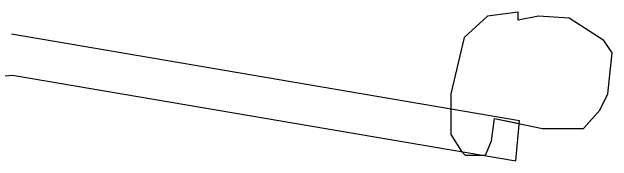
# Model space of a CAD drawing. Header units: inches. Extents: x -43639 to 75791, y -33466 to 47612.
# Drawn here: x 33110 to 47225, y 796 to 4295 of the extents above; entities that cross this region are included whole.
import ezdxf

# ---------------------------------------------------------------- set-up
doc = ezdxf.new("R2010")
doc.units = ezdxf.units.IN
doc.header["$LTSCALE"] = 8
doc.header["$MEASUREMENT"] = 0
doc.layers.get('0').update_dxf_attribs({"linetype": 'CONTINUOUS'})
doc.layers.add('TOPO100', color=14, linetype='CONTINUOUS')

msp = doc.modelspace()

# ---------------------------------------------------------------- linework, layer by layer
for p, q in [((45046, 1741), (33098, 3774)), ((30435, 2600), (33121, 2812)), ((33121, 2812), (44963, 796)), ((44963, 796), (45046, 1741))]:
    msp.add_line(p, q)
at = {"layer": 'TOPO100', "linetype": 'Continuous', "elevation": 9600}
for points in [[(47033, 3623), (46217, 4151), (45497, 4199), (45017, 4103), (45017, 4295), (44297, 4199), (43745, 3695), (43433, 2375), (43433, 1415), (43673, 1031), (43769, 935), (44249, 935), (44393, 1271), (44463, 1794), (45593, 1559), (46553, 1559), (46937, 1991), (47129, 2375), (47225, 3335), (47033, 3623)], [(43433, 2015), (43433, 1415), (43673, 1031), (43769, 935), (44249, 935), (44393, 1271), (44463, 1794), (45046, 1673)]]:
    msp.add_lwpolyline(points, dxfattribs=at)

doc.saveas('drawing.dxf')
